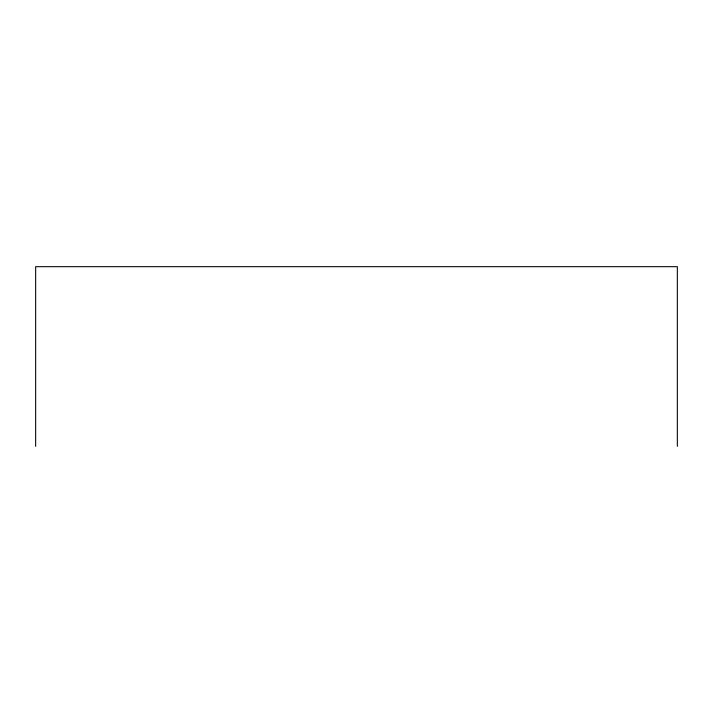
<?xml version="1.0" encoding="UTF-8"?>
<svg xmlns="http://www.w3.org/2000/svg" width="713" height="713" viewBox="0 0 713 713"><rect width="100%" height="100%" fill="white"/><g stroke="black" fill="none" stroke-linecap="round" stroke-linejoin="round"><path stroke-width="1.07" d="M677.35 446.32L677.35 266.68L35.65 266.68L35.65 446.32"/></g></svg>
